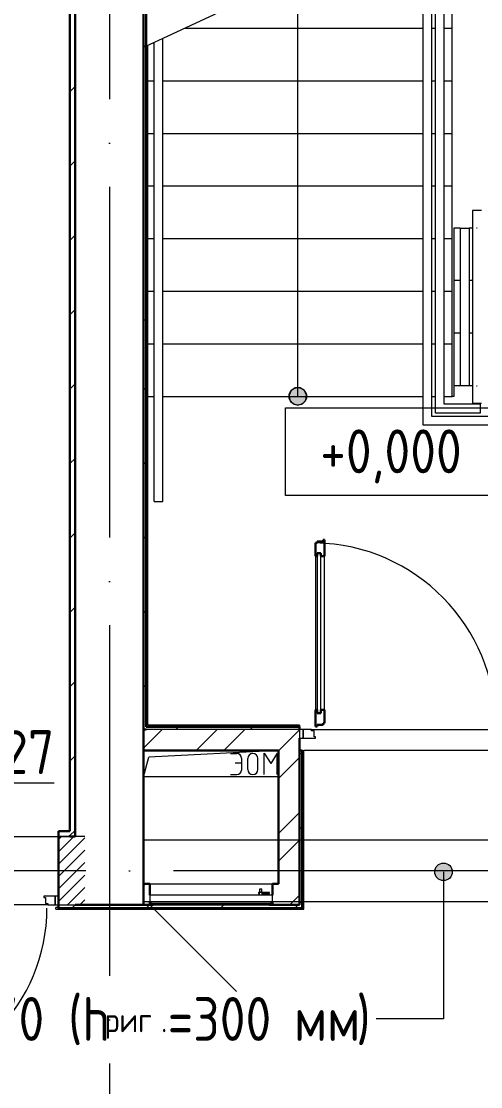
# Model space of a CAD drawing. Header units: millimetres. Extents: x -695119 to 412940, y -249585 to 622758.
# Drawn here: x 128859 to 131480, y 68403 to 74479 of the extents above; entities that cross this region are included whole.
import ezdxf

# ---------------------------------------------------------------- set-up
doc = ezdxf.new("R2010")
doc.units = ezdxf.units.MM
for name, pattern in [('ADSK_Линия сетки', [25, 20, -2.5, 0, -2.5]), ('ADSK_Сверху', [450, 300, -150]), ('ADSK_Штриховая_ш2 п1_5', [4.5, 3, -1.5])]:
    doc.linetypes.add(name, pattern=pattern)
for name, color, linetype, lineweight in [('Аннотация', 252, 'Continuous', 18), ('Двери', 8, 'Continuous', 9), ('Лестницы', 8, 'Continuous', 9), ('Линии', 7, 'Continuous', 9), ('Марки помещений', 8, 'Continuous', 20), ('Оборудование', 8, 'Continuous', 18), ('Ограждение', 8, 'Continuous', 9), ('Оси', 252, 'Continuous', 9), ('Отметки', 252, 'Continuous', 9), ('Перекрытие', 252, 'Continuous', 18), ('Стены внутренние', 252, 'Continuous', 18), ('Стены наружные', 252, 'Continuous', 18), ('Стены штриховка', 7, 'Continuous', 9), ('Стрелки вверх', 7, 'Continuous', 18)]:
    doc.layers.add(name, color=color, linetype=linetype, lineweight=lineweight)
doc.layers.add('Двери открывание', color=7, linetype='Continuous', lineweight=9, true_color=0xc0c0c0)
doc.styles.add('GOST Common_3', font='', dxfattribs={"height": 3.5})
doc.styles.add('GOST Common_5', font='', dxfattribs={"width": 0.9, "height": 200})
doc.styles.get('GOST Common_3').set_extended_font_data('GOST type B')
doc.styles.get('GOST Common_5').set_extended_font_data('GOST type B')
pattern_1 = [(0, (-32121.8, 98), (0, 600), []), (90, (-32121.8, 98), (-600, 4e-14), [])]

# ---------------------------------------------------------------- blocks, each defined once
blk = doc.blocks.new('1 этаж')
at = {"layer": 'Аннотация', "lineweight": 9, "true_color": 0x636466}
h = blk.add_hatch(color=251, dxfattribs=at)
edge = h.paths.add_edge_path()
edge.add_arc((-43551, -11548.5), 50, 0, 360)
at = {"layer": 'Двери', "lineweight": 18, "true_color": 0x636466}
h = blk.add_hatch(dxfattribs=at)
h.set_pattern_fill('FP_2', color=251, angle=180, style=0, pattern_type=2)
h.set_pattern_definition([(225, (-46187.8, -11541.73), (35.3553, -35.3553), [])])
h.paths.add_polyline_path([(-45597.8, -11736.7), (-45597.8, -11346.7), (-45747.8, -11346.7), (-45747.8, -11736.7)])
h.paths.add_polyline_path([(-47027.8, -11736.7), (-46877.8, -11736.7), (-46877.8, -11346.7), (-47027.8, -11346.7)])
at = {"layer": 'Ограждение', "true_color": 0x636466}
h = blk.add_hatch(dxfattribs=at)
h.set_pattern_fill('FP_25', color=251, style=0, pattern_type=2)
h.set_pattern_definition(pattern_1)
h.paths.add_polyline_path([(-44347.8, -11761.7), (-44347.8, -10856.7), (-44357.8, -10856.7), (-44357.8, -10871.7), (-44352.8, -10871.7), (-44352.8, -11756.7)])
h = blk.add_hatch(dxfattribs=at)
h.set_pattern_fill('FP_26', color=251, style=0, pattern_type=2)
h.set_pattern_definition(pattern_1)
h.paths.add_polyline_path([(-44347.8, -11761.7), (-44352.8, -11756.7), (-45747.8, -11756.7), (-45747.8, -11751.7), (-45762.8, -11751.7), (-45762.8, -11761.7), (-44352.8, -11761.7)])
at = {"layer": 'Стрелки вверх', "true_color": 0x636466}
h = blk.add_hatch(color=251, dxfattribs=at)
edge = h.paths.add_edge_path()
edge.add_arc((-44382.8, -8836.7), 50, 0, 360)
blk.add_hatch(color=251, dxfattribs=at).paths.add_polyline_path([(-44382.8, -8886.7), (-44355.8, -8878.8), (-44337.3, -8857.5), (-44333.3, -8829.6), (-44345, -8804), (-44368.7, -8788.8), (-44396.9, -8788.8), (-44420.6, -8804), (-44432.3, -8829.6), (-44428.3, -8857.5), (-44409.8, -8878.8)])
at = {"color": 251, "lineweight": 18, "true_color": 0x636466}
for p, q in [((-44492.8, -10856.7), (-45232.3, -10893.5)), ((-44766.8, -10874), (-44730.3, -10874)), ((-44573.8, -10871.4), (-44537.2, -10931.4)), ((-44573.8, -10994), (-44573.8, -10871.4)), ((-44500.7, -10871.4), (-44537.2, -10931.4)), ((-44500.7, -10994), (-44500.7, -10871.4)), ((-45262.8, -11006.7), (-45232.3, -10893.5)), ((-44740.7, -10926.2), (-44704.2, -10926.2)), ((-44704.2, -10900.1), (-44704.2, -10967.9)), ((-44667.7, -10965.3), (-44667.7, -10902.7)), ((-44610.3, -10965.3), (-44610.3, -10902.7)), ((-44766.8, -10994), (-44730.3, -10994)), ((-44492.8, -11006.7), (-45262.8, -11006.7))]:
    blk.add_line(p, q, dxfattribs=at)
for centre, radius, start, end in [((-44730.3, -10900.1), 26.1, 0, 90), ((-44639, -10902.7), 28.7, 0, 180), ((-44730.3, -10967.9), 26.1, 270, 0), ((-44639, -10965.3), 28.7, 180, 0)]:
    blk.add_arc(centre, radius, start, end, dxfattribs=at)
at = {"layer": 'Аннотация', "color": 251, "lineweight": 20, "true_color": 0x636466}
for p, q in [((-44453.4, -9401.9), (-44453.4, -8901.9)), ((-44453.4, -8901.9), (-43153.4, -8901.9)), ((-43153.4, -9401.9), (-44453.4, -9401.9))]:
    blk.add_line(p, q, dxfattribs=at)
at = {"layer": 'Аннотация', "color": 251, "lineweight": 9, "true_color": 0x636466}
for p, q in [((-43551, -11548.5), (-43551, -12387.4)), ((-43929.4, -12387.4), (-43935.6, -12387.4)), ((-43551, -12387.4), (-43929.4, -12387.4))]:
    blk.add_line(p, q, dxfattribs=at)
blk.add_circle((-43551, -11548.5), 50, dxfattribs=at)
at = {"layer": 'Двери', "color": 251, "lineweight": 30, "true_color": 0x636466}
for p, q in [((-44230.8, -9654.7), (-44238.8, -9654.7)), ((-44238.8, -9654.7), (-44238.8, -9663.7)), ((-44230.8, -9748.7), (-44230.8, -9654.7)), ((-44272.8, -9672.7), (-44280.8, -9672.7)), ((-44280.8, -9672.7), (-44280.8, -9748.7)), ((-44238.8, -9663.7), (-44272.8, -9663.7)), ((-44272.8, -9663.7), (-44272.8, -9672.7)), ((-44271.8, -9748.7), (-44280.8, -9748.7)), ((-44271.8, -9730.7), (-44271.8, -9748.7)), ((-44250.8, -9730.7), (-44271.8, -9730.7)), ((-44250.8, -9748.7), (-44250.8, -9730.7)), ((-44230.8, -9748.7), (-44250.8, -9748.7)), ((-44280.8, -10624.7), (-44280.8, -10718.7)), ((-44271.8, -10624.7), (-44280.8, -10624.7)), ((-44271.8, -10642.7), (-44271.8, -10624.7)), ((-44250.8, -10624.7), (-44250.8, -10642.7)), ((-44230.8, -10624.7), (-44250.8, -10624.7)), ((-44230.8, -10700.7), (-44230.8, -10624.7)), ((-44250.8, -10642.7), (-44271.8, -10642.7)), ((-44280.8, -10718.7), (-44272.8, -10718.7)), ((-44272.8, -10718.7), (-44272.8, -10709.7)), ((-44272.8, -10709.7), (-44238.8, -10709.7)), ((-44238.8, -10709.7), (-44238.8, -10700.7)), ((-44238.8, -10700.7), (-44230.8, -10700.7))]:
    blk.add_line(p, q, dxfattribs=at)
at = {"layer": 'Двери', "color": 251, "true_color": 0x636466}
for p, q in [((-44280.8, -9748.7), (-44280.8, -10624.7)), ((-44271.8, -9730.7), (-44271.8, -10642.7)), ((-44250.8, -9730.7), (-44271.8, -9730.7)), ((-44250.8, -10642.7), (-44250.8, -9730.7)), ((-44230.8, -10624.7), (-44230.8, -9748.7)), ((-44271.8, -10642.7), (-44250.8, -10642.7)), ((-44372.8, -10736.7), (-44372.8, -10786.7)), ((-44352.8, -10736.7), (-44372.8, -10736.7)), ((-44352.8, -10786.7), (-44352.8, -10736.7)), ((-44303.8, -10736.7), (-44352.8, -10736.7)), ((-44352.8, -10736.7), (-44352.8, -10786.7)), ((-44303.8, -10744.7), (-44303.8, -10736.7)), ((-44289.8, -10744.7), (-44303.8, -10744.7)), ((-44289.8, -10778.7), (-44289.8, -10744.7)), ((-44372.8, -10786.7), (-44352.8, -10786.7)), ((-44352.8, -10786.7), (-44280.8, -10786.7)), ((-44280.8, -10778.7), (-44289.8, -10778.7)), ((-44280.8, -10786.7), (-44280.8, -10778.7)), ((-45767.8, -11686.7), (-45831.8, -11686.7)), ((-45831.8, -11686.7), (-45831.8, -11694.7)), ((-45831.8, -11694.7), (-45822.8, -11694.7)), ((-45822.8, -11694.7), (-45822.8, -11728.7)), ((-45747.8, -11686.7), (-45767.8, -11686.7)), ((-45767.8, -11686.7), (-45767.8, -11736.7)), ((-45767.8, -11736.7), (-45767.8, -11686.7)), ((-45747.8, -11736.7), (-45747.8, -11686.7)), ((-45822.8, -11728.7), (-45808.8, -11728.7)), ((-45808.8, -11728.7), (-45808.8, -11736.7)), ((-45808.8, -11736.7), (-45767.8, -11736.7)), ((-45767.8, -11736.7), (-45747.8, -11736.7))]:
    blk.add_line(p, q, dxfattribs=at)
at = {"layer": 'Двери', "color": 251, "linetype": 'ADSK_Штриховая_ш2 п1_5', "true_color": 0x636466}
for p, q in [((-45597.8, -11346.7), (-45747.8, -11346.7)), ((-45747.8, -11346.7), (-45747.8, -11736.7)), ((-45747.8, -11736.7), (-45597.8, -11736.7))]:
    blk.add_line(p, q, dxfattribs=at)
at = {"layer": 'Двери открывание', "color": 251, "true_color": 0x636466}
for centre, radius, start, end in [((-44298.8, -10718.7), 1046, 0, 89.01398), ((-46811.8, -11754.7), 998, 271.03345, 0)]:
    blk.add_arc(centre, radius, start, end, dxfattribs=at)
at = {"layer": 'Лестницы', "color": 251, "true_color": 0x636466}
for p, q in [((-43502.8, -6736.7), (-43502.8, -6436.7)), ((-44496.1, -6489.6), (-45152.8, -6795.8)), ((-45026.2, -6736.7), (-43667.8, -6736.7)), ((-45026.2, -6736.7), (-43667.8, -6736.7)), ((-43617.8, -6736.7), (-43597.8, -6736.7)), ((-43617.8, -6736.7), (-43597.8, -6736.7)), ((-43547.8, -6736.7), (-43502.8, -6736.7)), ((-43547.8, -6736.7), (-43502.8, -6736.7)), ((-43502.8, -7036.7), (-43502.8, -6736.7)), ((-45202.8, -6819.1), (-45262.8, -6847.1)), ((-45237.8, -7036.7), (-45202.8, -7036.7)), ((-45237.8, -7036.7), (-45202.8, -7036.7)), ((-45152.8, -7036.7), (-43667.8, -7036.7)), ((-45152.8, -7036.7), (-43667.8, -7036.7)), ((-43617.8, -7036.7), (-43597.8, -7036.7)), ((-43617.8, -7036.7), (-43597.8, -7036.7)), ((-43547.8, -7036.7), (-43502.8, -7036.7)), ((-43547.8, -7036.7), (-43502.8, -7036.7)), ((-43502.8, -7336.7), (-43502.8, -7036.7)), ((-45237.8, -7336.7), (-45202.8, -7336.7)), ((-45237.8, -7336.7), (-45202.8, -7336.7)), ((-45152.8, -7336.7), (-43667.8, -7336.7)), ((-45152.8, -7336.7), (-43667.8, -7336.7)), ((-43617.8, -7336.7), (-43597.8, -7336.7)), ((-43617.8, -7336.7), (-43597.8, -7336.7)), ((-43547.8, -7336.7), (-43502.8, -7336.7)), ((-43547.8, -7336.7), (-43502.8, -7336.7)), ((-43502.8, -7636.7), (-43502.8, -7336.7)), ((-45237.8, -7636.7), (-45202.8, -7636.7)), ((-45237.8, -7636.7), (-45202.8, -7636.7)), ((-45152.8, -7636.7), (-43667.8, -7636.7)), ((-45152.8, -7636.7), (-43667.8, -7636.7)), ((-43617.8, -7636.7), (-43597.8, -7636.7)), ((-43617.8, -7636.7), (-43597.8, -7636.7)), ((-43547.8, -7636.7), (-43502.8, -7636.7)), ((-43547.8, -7636.7), (-43502.8, -7636.7)), ((-43502.8, -7936.7), (-43502.8, -7636.7)), ((-43455.3, -7876.7), (-43492.8, -7876.7)), ((-43492.8, -7876.7), (-43492.8, -8176.7)), ((-43455.3, -7876.7), (-43492.8, -7876.7)), ((-43385.3, -7876.7), (-43405.3, -7876.7)), ((-43385.3, -7876.7), (-43405.3, -7876.7)), ((-45237.8, -7936.7), (-45202.8, -7936.7)), ((-45237.8, -7936.7), (-45202.8, -7936.7)), ((-45152.8, -7936.7), (-43667.8, -7936.7)), ((-45152.8, -7936.7), (-43667.8, -7936.7)), ((-43617.8, -7936.7), (-43597.8, -7936.7)), ((-43617.8, -7936.7), (-43597.8, -7936.7)), ((-43547.8, -7936.7), (-43502.8, -7936.7)), ((-43547.8, -7936.7), (-43502.8, -7936.7)), ((-43502.8, -8236.7), (-43502.8, -7936.7)), ((-43492.8, -8176.7), (-43492.8, -8476.7)), ((-43455.3, -8176.7), (-43492.8, -8176.7)), ((-43455.3, -8176.7), (-43492.8, -8176.7)), ((-43385.3, -8176.7), (-43405.3, -8176.7)), ((-43385.3, -8176.7), (-43405.3, -8176.7)), ((-45237.8, -8236.7), (-45202.8, -8236.7)), ((-45237.8, -8236.7), (-45202.8, -8236.7)), ((-45152.8, -8236.7), (-43667.8, -8236.7)), ((-45152.8, -8236.7), (-43667.8, -8236.7)), ((-43617.8, -8236.7), (-43597.8, -8236.7)), ((-43617.8, -8236.7), (-43597.8, -8236.7)), ((-43547.8, -8236.7), (-43502.8, -8236.7)), ((-43547.8, -8236.7), (-43502.8, -8236.7)), ((-43502.8, -8536.7), (-43502.8, -8236.7)), ((-43492.8, -8476.7), (-43492.8, -8776.7)), ((-43455.3, -8476.7), (-43492.8, -8476.7)), ((-43455.3, -8476.7), (-43492.8, -8476.7)), ((-43385.3, -8476.7), (-43405.3, -8476.7)), ((-43385.3, -8476.7), (-43405.3, -8476.7)), ((-45237.8, -8536.7), (-45202.8, -8536.7)), ((-45237.8, -8536.7), (-45202.8, -8536.7)), ((-45152.8, -8536.7), (-43667.8, -8536.7)), ((-45152.8, -8536.7), (-43667.8, -8536.7)), ((-43617.8, -8536.7), (-43597.8, -8536.7)), ((-43617.8, -8536.7), (-43597.8, -8536.7)), ((-43547.8, -8536.7), (-43502.8, -8536.7)), ((-43547.8, -8536.7), (-43502.8, -8536.7)), ((-43502.8, -8836.7), (-43502.8, -8536.7)), ((-43492.8, -8776.7), (-43492.8, -8836.7)), ((-43455.3, -8776.7), (-43492.8, -8776.7)), ((-43455.3, -8776.7), (-43492.8, -8776.7)), ((-43385.3, -8776.7), (-43405.3, -8776.7)), ((-43385.3, -8776.7), (-43405.3, -8776.7)), ((-45237.8, -8836.7), (-45202.8, -8836.7)), ((-45237.8, -8836.7), (-45202.8, -8836.7)), ((-45152.8, -8836.7), (-43667.8, -8836.7)), ((-45152.8, -8836.7), (-43667.8, -8836.7)), ((-43617.8, -8836.7), (-43597.8, -8836.7)), ((-43617.8, -8836.7), (-43597.8, -8836.7)), ((-43547.8, -8836.7), (-43502.8, -8836.7)), ((-43547.8, -8836.7), (-43502.8, -8836.7)), ((-43492.8, -8836.7), (-43502.8, -8836.7))]:
    blk.add_line(p, q, dxfattribs=at)
at = {"layer": 'Линии', "color": 251, "linetype": 'ADSK_Сверху', "ltscale": 100, "true_color": 0x636466}
for p, q in [((-45262.8, -11366.7), (-41652.8, -11366.7)), ((-45262.8, -11716.7), (-41652.8, -11716.7))]:
    blk.add_line(p, q, dxfattribs=at)
at = {"layer": 'Оборудование', "color": 251, "true_color": 0x636466}
for p, q in [((-44604, -11665.8), (-44604, -11681.7)), ((-44584.7, -11665.8), (-44604, -11665.8)), ((-44600.4, -11663.9), (-44602.4, -11665.8)), ((-44600.4, -11646.4), (-44600.4, -11663.9)), ((-44588.2, -11646.4), (-44600.4, -11646.4)), ((-44588.2, -11663.9), (-44600.4, -11663.9)), ((-44588.2, -11663.9), (-44588.2, -11646.4)), ((-44586.2, -11665.8), (-44588.2, -11663.9)), ((-44584.7, -11681.7), (-44584.7, -11665.8)), ((-45227.8, -11681.7), (-45227.8, -11718.1)), ((-44527.8, -11681.7), (-45227.8, -11681.7)), ((-45226.9, -11719), (-44528.7, -11719)), ((-45220.8, -11719), (-45220.8, -11728.8)), ((-44599.1, -11666.4), (-44607.4, -11666.4)), ((-44607.4, -11666.4), (-44607.4, -11671.4)), ((-44607.4, -11671.4), (-44599.1, -11671.4)), ((-44543.7, -11666.4), (-44589.5, -11666.4)), ((-44589.5, -11671.4), (-44543.7, -11671.4)), ((-44543.7, -11671.4), (-44543.7, -11666.4)), ((-44534.8, -11728.8), (-44534.8, -11719)), ((-44527.8, -11718.1), (-44527.8, -11681.7)), ((-45227.8, -11736.7), (-44732.8, -12231.7)), ((-45219.8, -11729.7), (-44535.8, -11729.7)), ((-45208.8, -11731.3), (-45208.8, -11736.7)), ((-45208.8, -11736.7), (-44546.8, -11736.7)), ((-44546.8, -11736.7), (-44546.8, -11731.3))]:
    blk.add_line(p, q, dxfattribs=at)
for points, knots in [([(-45227.8, -11718.1), (-45227.8, -11718.2), (-45227.8, -11718.4), (-45227.7, -11718.6), (-45227.5, -11718.8), (-45227.4, -11718.9), (-45227.2, -11719), (-45227.1, -11719), (-45227, -11719), (-45226.9, -11719)], [-1, -1, -1, -1, -0.833333, -0.666667, -0.5, -0.333333, -0.25, -0.166667, 0, 0, 0, 0]), ([(-44528.7, -11719), (-44528.6, -11719), (-44528.5, -11719), (-44528.4, -11719), (-44528.2, -11718.9), (-44528.1, -11718.8), (-44527.9, -11718.6), (-44527.8, -11718.4), (-44527.8, -11718.2), (-44527.8, -11718.1)], [0, 0, 0, 0, 0.166667, 0.25, 0.333333, 0.5, 0.666667, 0.833333, 1, 1, 1, 1]), ([(-45220.8, -11728.8), (-45220.8, -11728.9), (-45220.8, -11729), (-45220.7, -11729.2), (-45220.6, -11729.4), (-45220.4, -11729.5), (-45220.3, -11729.6), (-45220.2, -11729.7), (-45220.1, -11729.7), (-45219.9, -11729.7), (-45219.8, -11729.7)], [-1, -1, -1, -1, -0.833333, -0.666667, -0.541667, -0.416667, -0.333333, -0.25, -0.166667, 0, 0, 0, 0]), ([(-45210.3, -11729.7), (-45210.2, -11729.7), (-45210, -11729.8), (-45209.7, -11729.8), (-45209.6, -11729.9), (-45209.4, -11730), (-45209.2, -11730.2), (-45209.1, -11730.3), (-45209, -11730.5), (-45208.9, -11730.7), (-45208.8, -11730.9), (-45208.8, -11731.1), (-45208.8, -11731.3)], [-1, -1, -1, -1, -0.833333, -0.75, -0.666667, -0.583333, -0.5, -0.416667, -0.333333, -0.25, -0.166667, 0, 0, 0, 0]), ([(-44546.8, -11731.3), (-44546.8, -11731.1), (-44546.8, -11730.9), (-44546.7, -11730.7), (-44546.6, -11730.5), (-44546.5, -11730.3), (-44546.4, -11730.2), (-44546.2, -11730), (-44546, -11729.9), (-44545.9, -11729.8), (-44545.6, -11729.8), (-44545.4, -11729.7), (-44545.3, -11729.7)], [0, 0, 0, 0, 0.166667, 0.25, 0.333333, 0.416667, 0.5, 0.583333, 0.666667, 0.75, 0.833333, 1, 1, 1, 1]), ([(-44535.8, -11729.7), (-44535.7, -11729.7), (-44535.5, -11729.7), (-44535.4, -11729.7), (-44535.3, -11729.6), (-44535.2, -11729.5), (-44535, -11729.4), (-44534.9, -11729.2), (-44534.8, -11729), (-44534.8, -11728.9), (-44534.8, -11728.8)], [0, 0, 0, 0, 0.166667, 0.25, 0.333333, 0.416667, 0.541667, 0.666667, 0.833333, 1, 1, 1, 1])]:
    blk.add_open_spline(points, degree=3, knots=knots, dxfattribs=at)
at = {"layer": 'Ограждение', "color": 251, "true_color": 0x636466}
for p, q in [((-43597.8, -8931.7), (-43597.8, -6070.7)), ((-43547.8, -8881.7), (-43547.8, -6047.4)), ((-43667.8, -8906.7), (-43667.8, -6103.3)), ((-43617.8, -8906.7), (-43617.8, -6080)), ((-45152.8, -6795.8), (-45202.8, -6819.1)), ((-45152.8, -9136.7), (-45152.8, -6795.8)), ((-45237.8, -6835.4), (-45247.8, -6840.1)), ((-45237.8, -9136.7), (-45237.8, -6835.4)), ((-45202.8, -9136.7), (-45202.8, -6819.1)), ((-43385.3, -7776.7), (-43385.3, -7877.3)), ((-43335.3, -7776.7), (-43385.3, -7776.7)), ((-43385.3, -7776.7), (-43385.3, -7876.7)), ((-43358, -7776.7), (-43362.6, -7776.7)), ((-43455.3, -7876.7), (-43405.3, -7876.7)), ((-43455.3, -7876.7), (-43455.3, -8776.7)), ((-43405.3, -7876.7), (-43405.3, -8776.7)), ((-43385.3, -7876.7), (-43385.3, -8776.7)), ((-43385.3, -7883.5), (-43385.3, -8783.5)), ((-43405.3, -8776.7), (-43455.3, -8776.7)), ((-43385.3, -8776.7), (-43385.3, -8876.7)), ((-43385.3, -8783.5), (-43385.3, -8876.7)), ((-43667.8, -9001.7), (-43667.8, -8906.7)), ((-43617.8, -8951.7), (-43617.8, -8906.7)), ((-43342.8, -8931.7), (-43597.8, -8931.7)), ((-43342.8, -8881.7), (-43547.8, -8881.7)), ((-43335.3, -8876.7), (-43385.3, -8876.7)), ((-43362.6, -8876.7), (-43358, -8876.7)), ((-43342.8, -8881.7), (-43342.8, -8931.7)), ((-43242.8, -8951.7), (-43617.8, -8951.7)), ((-43242.8, -9001.7), (-43667.8, -9001.7)), ((-45237.8, -10711.7), (-45237.8, -9136.7)), ((-45202.8, -9436.7), (-45202.8, -9136.7)), ((-45152.8, -9436.7), (-45152.8, -9136.7)), ((-45202.8, -9436.7), (-45152.8, -9436.7)), ((-44372.8, -10711.7), (-45237.8, -10711.7)), ((-44372.8, -10711.7), (-44372.8, -10721.7)), ((-44357.8, -10856.7), (-44347.8, -10856.7)), ((-44347.8, -11761.7), (-44347.8, -10856.7)), ((-45762.8, -11761.7), (-45762.8, -11751.7)), ((-45747.8, -11751.7), (-45762.8, -11751.7)), ((-45762.8, -11761.7), (-44347.8, -11761.7)), ((-44347.8, -11761.7), (-44352.8, -11756.7))]:
    blk.add_line(p, q, dxfattribs=at)
for points in [[(-43358.3, -7876.8), (-43359, -7876.7), (-43360.3, -7876.7), (-43361.6, -7876.7), (-43362.3, -7876.8)], [(-43362.3, -8776.8), (-43361.6, -8776.7), (-43360.3, -8776.7), (-43359, -8776.7), (-43358.3, -8776.8)]]:
    blk.add_open_spline(points, degree=3, dxfattribs=at)
at = {"layer": 'Оси', "color": 251, "linetype": 'ADSK_Линия сетки', "ltscale": 100, "true_color": 0x636466}
for p, q in [((-45457.8, -2641.7), (-45457.8, -33767.9)), ((4409.5, -11541.7), (-72530.1, -11541.7))]:
    blk.add_line(p, q, dxfattribs=at)
at = {"layer": 'Перекрытие', "color": 251, "ltscale": 100, "true_color": 0x636466}
blk.add_line((-44492.8, -11006.7), (-45262.8, -11006.7), dxfattribs=at)
at = {"layer": 'Стены внутренние', "color": 251, "lineweight": 30, "true_color": 0x636466}
for p, q in [((-45652.8, -5341.7), (-45652.8, -11346.7)), ((-45262.8, -11736.7), (-45262.8, -10856.7)), ((-45747.8, -11346.7), (-45747.8, -11736.7)), ((-45652.8, -11346.7), (-45682.8, -11346.7))]:
    blk.add_line(p, q, dxfattribs=at)
at = {"layer": 'Стены внутренние', "color": 251, "true_color": 0x636466}
for p, q in [((-46877.8, -11346.7), (-45682.8, -11346.7)), ((-45808.8, -11736.7), (-46816.8, -11736.7)), ((-45747.8, -11736.7), (-45652.8, -11736.7))]:
    blk.add_line(p, q, dxfattribs=at)
at = {"layer": 'Стены наружные', "color": 251, "lineweight": 30, "true_color": 0x636466}
for p, q in [((-45262.8, -3541.7), (-45262.8, -10856.7)), ((-45247.8, -10721.7), (-45247.8, -3556.7)), ((-45682.8, -5371.7), (-45682.8, -11316.7)), ((-45247.8, -10736.7), (-45262.8, -10736.7)), ((-44372.8, -10721.7), (-45247.8, -10721.7)), ((-44372.8, -10736.7), (-44372.8, -10721.7)), ((-44372.8, -10786.7), (-44372.8, -11736.7)), ((-45262.8, -10856.7), (-44492.8, -10856.7)), ((-44492.8, -10856.7), (-44492.8, -11616.7)), ((-44357.8, -10856.7), (-44372.8, -10856.7)), ((-44357.8, -10856.7), (-44357.8, -11751.7)), ((-44352.8, -10871.7), (-44357.8, -10871.7)), ((-44352.8, -11756.7), (-44352.8, -10871.7)), ((-45682.8, -11316.7), (-45747.8, -11316.7)), ((-45747.8, -11316.7), (-45747.8, -11346.7)), ((-45227.8, -11616.7), (-45262.8, -11616.7)), ((-45227.8, -11681.7), (-45227.8, -11616.7)), ((-44492.8, -11616.7), (-44527.8, -11616.7)), ((-44527.8, -11616.7), (-44527.8, -11681.7)), ((-45227.8, -11736.7), (-45227.8, -11718.4)), ((-44527.8, -11718.4), (-44527.8, -11736.7)), ((-45747.8, -11736.7), (-45747.8, -11756.7)), ((-45747.8, -11756.7), (-44352.8, -11756.7)), ((-45208.8, -11736.7), (-45652.8, -11736.7)), ((-44372.8, -11736.7), (-44546.8, -11736.7))]:
    blk.add_line(p, q, dxfattribs=at)
at = {"layer": 'Стены наружные', "color": 251, "linetype": 'Continuous', "lineweight": 9, "true_color": 0x636466}
for p, q in [((-45682.8, -7099), (-45652.8, -7069)), ((-45682.8, -7523.3), (-45652.8, -7493.3)), ((-45682.8, -7947.5), (-45652.8, -7917.5)), ((-45682.8, -8371.8), (-45652.8, -8341.8)), ((-45682.8, -8796.1), (-45652.8, -8766.1)), ((-45262.8, -8800.3), (-45247.8, -8785.3)), ((-45682.8, -9220.3), (-45652.8, -9190.3)), ((-45262.8, -9224.6), (-45247.8, -9209.6)), ((-45682.8, -9644.6), (-45652.8, -9614.6)), ((-45262.8, -9648.9), (-45247.8, -9633.9)), ((-45682.8, -10068.9), (-45652.8, -10038.9)), ((-45262.8, -10073.1), (-45247.8, -10058.1)), ((-45682.8, -10493.1), (-45652.8, -10463.1)), ((-45262.8, -10497.4), (-45247.8, -10482.4)), ((-45262.8, -10842.8), (-45156.7, -10736.7)), ((-45077.9, -10736.7), (-45062.9, -10721.7)), ((-44962.4, -10856.7), (-44842.4, -10736.7)), ((-44805.3, -10856.7), (-44685.3, -10736.7)), ((-44653.6, -10736.7), (-44638.6, -10721.7)), ((-44490.9, -10856.7), (-44372.8, -10738.6)), ((-44492.8, -10858.6), (-44490.9, -10856.7)), ((-44372.8, -10880.2), (-44357.8, -10865.2)), ((-45682.8, -10917.4), (-45652.8, -10887.4)), ((-44492.8, -11015.7), (-44372.8, -10895.7)), ((-44357.8, -10935.9), (-44352.8, -10930.9)), ((-44357.8, -11006.6), (-44352.8, -11001.6)), ((-44357.8, -11077.3), (-44352.8, -11072.3)), ((-44357.8, -11148), (-44352.8, -11143)), ((-44492.8, -11330.1), (-44372.8, -11210.1)), ((-44357.8, -11218.7), (-44352.8, -11213.7)), ((-44372.8, -11304.4), (-44357.8, -11289.4)), ((-44357.8, -11289.4), (-44352.8, -11284.4)), ((-45687.9, -11346.7), (-45682.8, -11341.7)), ((-45682.8, -11341.7), (-45652.8, -11311.7)), ((-44357.8, -11360.2), (-44352.8, -11355.2)), ((-44492.8, -11487.2), (-44372.8, -11367.2)), ((-44357.8, -11430.9), (-44352.8, -11425.9)), ((-44357.8, -11501.6), (-44352.8, -11496.6)), ((-44357.8, -11572.3), (-44352.8, -11567.3)), ((-45262.8, -11628.6), (-45250.9, -11616.7)), ((-44357.8, -11643), (-44352.8, -11638)), ((-44428, -11736.7), (-44372.8, -11681.5)), ((-44372.8, -11728.7), (-44357.8, -11713.7)), ((-44357.8, -11713.7), (-44352.8, -11708.7)), ((-45744.3, -11756.7), (-45739.3, -11751.7)), ((-45673.6, -11756.7), (-45668.6, -11751.7)), ((-45668.6, -11751.7), (-45653.6, -11736.7)), ((-45602.9, -11756.7), (-45597.9, -11751.7)), ((-45532.2, -11756.7), (-45527.2, -11751.7)), ((-45461.5, -11756.7), (-45456.5, -11751.7)), ((-45390.8, -11756.7), (-45385.8, -11751.7)), ((-45320.1, -11756.7), (-45315.1, -11751.7)), ((-45249.3, -11756.7), (-45244.3, -11751.7)), ((-45244.3, -11751.7), (-45229.3, -11736.7)), ((-45178.6, -11756.7), (-45173.6, -11751.7)), ((-45107.9, -11756.7), (-45102.9, -11751.7)), ((-45037.2, -11756.7), (-45032.2, -11751.7)), ((-44966.5, -11756.7), (-44961.5, -11751.7)), ((-44895.8, -11756.7), (-44890.8, -11751.7)), ((-44825.1, -11756.7), (-44820.1, -11751.7)), ((-44820.1, -11751.7), (-44805.1, -11736.7)), ((-44754.4, -11756.7), (-44749.4, -11751.7)), ((-44683.7, -11756.7), (-44678.7, -11751.7)), ((-44613, -11756.7), (-44608, -11751.7)), ((-44542.2, -11756.7), (-44537.2, -11751.7)), ((-44471.5, -11756.7), (-44466.5, -11751.7)), ((-44400.8, -11756.7), (-44395.8, -11751.7)), ((-44395.8, -11751.7), (-44380.8, -11736.7))]:
    blk.add_line(p, q, dxfattribs=at)
at = {"layer": 'Стены наружные', "color": 251, "true_color": 0x636466}
for p, q in [((-44303.8, -10736.7), (-42741.8, -10736.7)), ((-42697.8, -10856.7), (-44347.8, -10856.7)), ((-45227.8, -11616.7), (-44527.8, -11616.7))]:
    blk.add_line(p, q, dxfattribs=at)
at = {"layer": 'Стены штриховка', "color": 251, "true_color": 0x636466}
for p, q in [((-45262.8, -6836.7), (-45247.8, -6836.7)), ((-45247.8, -8402), (-45262.8, -8402)), ((-44372.8, -10736.7), (-45247.8, -10736.7)), ((-45747.8, -11751.7), (-44357.8, -11751.7))]:
    blk.add_line(p, q, dxfattribs=at)
at = {"layer": 'Стрелки вверх', "color": 251, "true_color": 0x636466}
for p, q in [((-44382.8, -6736.7), (-44382.8, -6536.7)), ((-44382.8, -7036.7), (-44382.8, -6736.7)), ((-44382.8, -7336.7), (-44382.8, -7036.7)), ((-44382.8, -7636.7), (-44382.8, -7336.7)), ((-44382.8, -7936.7), (-44382.8, -7636.7)), ((-44382.8, -8236.7), (-44382.8, -7936.7)), ((-44382.8, -8536.7), (-44382.8, -8236.7)), ((-44382.8, -8836.7), (-44382.8, -8536.7)), ((-44420.6, -8804), (-44432.3, -8829.6)), ((-44396.9, -8788.8), (-44420.6, -8804)), ((-44368.7, -8788.8), (-44396.9, -8788.8)), ((-44345, -8804), (-44368.7, -8788.8)), ((-44333.3, -8829.6), (-44345, -8804)), ((-44432.3, -8829.6), (-44428.3, -8857.5)), ((-44428.3, -8857.5), (-44409.8, -8878.8)), ((-44355.8, -8878.8), (-44337.3, -8857.5)), ((-44337.3, -8857.5), (-44333.3, -8829.6)), ((-44409.8, -8878.8), (-44382.8, -8886.7)), ((-44382.8, -8886.7), (-44355.8, -8878.8))]:
    blk.add_line(p, q, dxfattribs=at)
blk.add_circle((-44382.8, -8836.7), 50, dxfattribs=at)
at = {"layer": 'Аннотация', "color": 251, "true_color": 0x636466, "width": 0.9}
for s, height, style, p in [('. +3.270 (h', 250, 'GOST Common_3', (-46833.4, -12512.4)), ('=300', 250, 'GOST Common_3', (-45124.9, -12512.4)), (')', 250, 'GOST Common_3', (-44047.4, -12512.4)), ('риг', 138.75, 'GOST Common_5', (-45484, -12463.2)), ('мм', 250, 'GOST Common_3', (-44404.6, -12512.4)), ('.', 138.8, 'GOST Common_5', (-45162.5, -12463.2))]:
    blk.add_text(s, height=height, dxfattribs=dict(at, style=style)).set_placement(p)
at = {"layer": 'Марки помещений', "color": 251, "true_color": 0x636466, "style": 'GOST Common_3', "width": 0.9}
blk.add_text('%%U13,27', height=250, dxfattribs=at).set_placement((-46400.4, -10990.3))
at = {"layer": 'Отметки', "color": 251, "true_color": 0x636466, "style": 'GOST Common_3', "width": 0.9}
blk.add_text('+0,000', height=250, dxfattribs=at).set_placement((-44254.6, -9275.2))

msp = doc.modelspace()

# ---------------------------------------------------------------- block references
msp.add_blockref('1 этаж', (174819.19, 81176.937))

doc.saveas('drawing.dxf')
